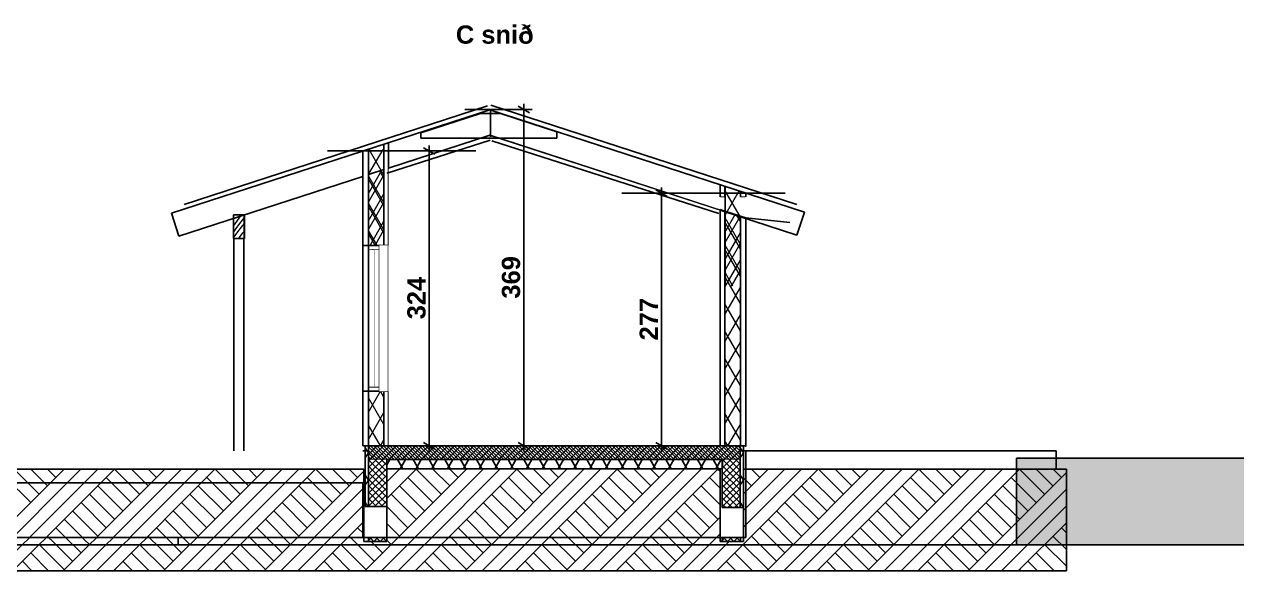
# Model space of a CAD drawing. Header units: millimetres. Extents: x -242231 to 419123, y -2399 to 525285.
# Drawn here: x -223271 to -209969, y 15049 to 21044 of the extents above; entities that cross this region are included whole.
import ezdxf

# ---------------------------------------------------------------- set-up
doc = ezdxf.new("R2010")
doc.units = ezdxf.units.MM
doc.set_wipeout_variables(frame=1)
doc.linetypes.add('Wipeout_Contour', pattern=[1000, 0, -1000])
for name, color, linetype in [('2D lines', 7, 'Continuous'), ('Dimensions', 7, 'Continuous'), ('Marker - Section', 7, 'Continuous'), ('Roof', 7, 'Continuous'), ('Slabs', 7, 'Continuous'), ('Text', 7, 'Continuous'), ('Walls', 7, 'Continuous')]:
    doc.layers.add(name, color=color, linetype=linetype)
doc.styles.add('GENERATED_STYLE_1', font='swissb.ttf')
pattern_1 = [(60, (-231140, 16418.1), (-129.9038, 75), []), (120, (-231140, 16418.1), (129.9038, 75), [])]

# ---------------------------------------------------------------- blocks, each defined once
blk = doc.blocks.new('*X306')
at = {"layer": 'Walls', "color": 1, "linetype": 'Continuous', "lineweight": 0}
for p, q in [((10164, 2519), (10175, 2534)), ((10228, 2500), (10252, 2534)), ((10164, 2410), (10182, 2436)), ((10164, 2341), (10203, 2396)), ((10182, 2436), (10228, 2500)), ((10203, 2396), (10248, 2458)), ((10213, 2347), (10253, 2400)), ((10248, 2458), (10284, 2507)), ((10253, 2400), (10284, 2440)), ((10164, 2279), (10174, 2294)), ((10174, 2294), (10213, 2347)), ((10222, 2274), (10239, 2298)), ((10239, 2298), (10268, 2337)), ((10268, 2337), (10284, 2357)), ((10282, 2274), (10284, 2277))]:
    blk.add_line(p, q, dxfattribs=at)

msp = doc.modelspace()

# ---------------------------------------------------------------- hatches: boundary and pattern name
at = {"layer": 'Marker - Section', "linetype": 'Continuous', "lineweight": 0}
msp.add_hatch(color=255, dxfattribs=at).paths.add_polyline_path([(-215414.058, 19154.774), (-215414.058, 19145.415), (-215356.73, 19145.415), (-215356.73, 19154.774)], flags=0)
at = {"layer": 'Slabs', "linetype": 'Continuous', "lineweight": 0}
h = msp.add_hatch(dxfattribs=at)
h.set_pattern_fill('GRID_5X5_DIAGONAL', color=1, style=0, pattern_type=2)
h.set_pattern_definition([(45, (-231140, 16418.1), (-35.35534, 35.35534), []), (135, (-231140, 16418.1), (35.35534, 35.35534), [])])
h.paths.add_polyline_path([(-215416.046, 16268.099), (-215416.046, 16418.099), (-219495.116, 16418.099), (-219495.116, 16268.099)], flags=0)

# ---------------------------------------------------------------- linework, layer by layer
at = {"layer": '2D lines', "linetype": 'Continuous'}
for p, q in [((-218438.986, 20108.078), (-217829.648, 20108.078)), ((-215414.736, 19150.821), (-215414.736, 19217.647)), ((-215354.736, 19150.821), (-215354.736, 19197.559))]:
    msp.add_line(p, q, dxfattribs=at)
at = {"layer": 'Dimensions', "linetype": 'Continuous'}
for p, q in [((-217697.605, 20108.078), (-217885.105, 20108.078)), ((-217728.855, 20071.994), (-217853.855, 20144.163)), ((-217791.355, 20108.078), (-217791.355, 20169.203))]:
    msp.add_line(p, q, dxfattribs=at)
at = {"layer": 'Marker - Section', "linetype": 'Continuous'}
for p, q in [((-218045.564, 20064.251), (-218266.845, 20064.251)), ((-217698.867, 19951.361), (-218045.564, 20064.251)), ((-211838.132, 15049.25), (-211838.132, 16164.015)), ((-226753.326, 15049.25), (-211838.132, 15049.25))]:
    msp.add_line(p, q, dxfattribs=at)
at = {"layer": 'Marker - Section', "color": 251, "linetype": 'Continuous', "lineweight": 25}
for p, q in [((-223107.608, 15889.128), (-223382.494, 16164.015)), ((-223015.684, 15981.052), (-223198.647, 16164.015)), ((-222923.76, 16072.976), (-223014.799, 16164.015)), ((-222004.521, 15889.128), (-222279.408, 16164.015)), ((-221912.597, 15981.052), (-222095.56, 16164.015)), ((-221820.674, 16072.976), (-221911.712, 16164.015)), ((-211984.819, 15981.052), (-212167.781, 16164.015)), ((-211892.895, 16072.976), (-211983.933, 16164.015)), ((-223199.532, 15797.204), (-223475.303, 16072.976)), ((-222188.369, 15705.28), (-222464.141, 15981.052)), ((-222096.445, 15797.204), (-222372.217, 16072.976)), ((-222280.293, 15613.356), (-222556.065, 15889.128)), ((-222372.217, 15521.433), (-222647.988, 15797.204)), ((-211838.132, 15466.67), (-211892.895, 15521.433)), ((-211838.132, 15098.975), (-212076.743, 15337.585)), ((-211838.132, 15282.822), (-211984.819, 15429.509)), ((-223003.121, 15049.25), (-223199.532, 15245.661)), ((-221900.034, 15049.25), (-222096.445, 15245.661)), ((-220796.948, 15049.25), (-220993.359, 15245.661)), ((-219693.861, 15049.25), (-219890.272, 15245.661)), ((-218590.775, 15049.25), (-218787.186, 15245.661)), ((-217487.688, 15049.25), (-217684.099, 15245.661)), ((-216384.601, 15049.25), (-216581.013, 15245.661)), ((-215281.515, 15049.25), (-215477.926, 15245.661)), ((-214178.428, 15049.25), (-214374.839, 15245.661)), ((-213075.342, 15049.25), (-213271.753, 15245.661)), ((-211972.255, 15049.25), (-212168.666, 15245.661)), ((-223186.968, 15049.25), (-223291.456, 15153.737)), ((-222267.73, 15049.25), (-222280.293, 15061.813)), ((-222083.882, 15049.25), (-222188.369, 15153.737)), ((-221164.643, 15049.25), (-221177.206, 15061.813)), ((-220980.795, 15049.25), (-221085.283, 15153.737)), ((-220061.557, 15049.25), (-220074.12, 15061.813)), ((-219877.709, 15049.25), (-219982.196, 15153.737)), ((-218958.47, 15049.25), (-218971.033, 15061.813)), ((-218774.622, 15049.25), (-218879.109, 15153.737)), ((-217855.384, 15049.25), (-217867.947, 15061.813)), ((-217671.536, 15049.25), (-217776.023, 15153.737)), ((-216752.297, 15049.25), (-216764.86, 15061.813)), ((-216568.449, 15049.25), (-216672.936, 15153.737)), ((-215649.21, 15049.25), (-215661.774, 15061.813)), ((-215465.363, 15049.25), (-215569.85, 15153.737)), ((-214546.124, 15049.25), (-214558.687, 15061.813)), ((-214362.276, 15049.25), (-214466.763, 15153.737)), ((-213443.037, 15049.25), (-213455.601, 15061.813)), ((-213259.19, 15049.25), (-213363.677, 15153.737)), ((-212339.951, 15049.25), (-212352.514, 15061.813)), ((-212156.103, 15049.25), (-212260.59, 15153.737))]:
    msp.add_line(p, q, dxfattribs=at)
at = {"layer": 'Roof', "linetype": 'Continuous'}
for p, q in [((-218164.584, 20104.994), (-218164.584, 20105.54)), ((-221573.096, 18719.417), (-221654.984, 18971.44)), ((-214794.435, 18731.335), (-214712.548, 18983.359))]:
    msp.add_line(p, q, dxfattribs=at)
at = {"layer": 'Slabs', "linetype": 'Continuous'}
for p, q in [((-219495.116, 16418.099), (-215416.046, 16418.099)), ((-219495.116, 16268.099), (-219495.116, 16418.099)), ((-215416.046, 16268.099), (-215416.046, 16418.099)), ((-211950.659, 16164.943), (-211950.659, 16364.943)), ((-219495.116, 16268.099), (-215416.046, 16268.099)), ((-212386.302, 16284.899), (-209271.487, 16284.899))]:
    msp.add_line(p, q, dxfattribs=at)
at = {"layer": 'Walls', "linetype": 'Continuous'}
for p, q in [((-219324.419, 18618.099), (-219324.419, 19450.056)), ((-219324.419, 18618.099), (-219324.419, 19450.056)), ((-219274.419, 18618.099), (-219274.419, 19466.302)), ((-220976.252, 18952.372), (-220856.252, 18952.372)), ((-219324.419, 18618.099), (-219274.419, 18618.099)), ((-219324.419, 16418.099), (-219324.419, 17018.099)), ((-219324.419, 17018.099), (-219274.419, 17018.099)), ((-219324.419, 16418.099), (-219324.419, 17018.099)), ((-219274.419, 16418.099), (-219274.419, 17018.099)), ((-219324.419, 16418.099), (-219274.419, 16418.099))]:
    msp.add_line(p, q, dxfattribs=at)

# ---------------------------------------------------------------- texts
at = {"layer": 'Text', "linetype": 'Continuous', "insert": (-218535.606, 21030.274), "char_height": 200, "attachment_point": 1, "style": 'GENERATED_STYLE_1'}
msp.add_mtext('C snið', dxfattribs=at)

# ---------------------------------------------------------------- wipeouts: each hides what was drawn before it
at = {"color": 254, "linetype": 'Wipeout_Contour', "lineweight": 0, "ltscale": 100003.235104}
msp.add_wipeout([(-221581.759, 15334.899), (-212386.302, 15334.899), (-212386.302, 16164.943), (-215354.697, 16164.943), (-215354.697, 15414.95), (-219555.166, 15414.95), (-221581.759, 15414.95)], dxfattribs=at).dxf.layer = 'Slabs'
at = {"color": 254, "linetype": 'Wipeout_Contour', "lineweight": 0, "ltscale": 47497.757047}
msp.add_wipeout([(-219554.419, 19375.325), (-219555.173, 19375.08), (-219555.173, 18618.099), (-219554.419, 18618.099)], dxfattribs=at).dxf.layer = 'Walls'
at = {"color": 254, "linetype": 'Wipeout_Contour', "lineweight": 0, "ltscale": 63811.510416}
msp.add_wipeout([(-215354.716, 18518.124), (-215354.713, 18913.381), (-215354.725, 18913.384), (-215354.725, 18518.124)], dxfattribs=at).dxf.layer = 'Walls'
at = {"color": 254, "linetype": 'Wipeout_Contour', "lineweight": 0, "ltscale": 41171.557123}
msp.add_wipeout([(-220973.226, 16364.95), (-220972.376, 16364.95), (-220972.376, 18692.372), (-220973.226, 18692.372)], dxfattribs=at).dxf.layer = 'Walls'

# ---------------------------------------------------------------- next in the draw order: hatches: boundary and pattern name
at = {"layer": 'Slabs', "linetype": 'Continuous', "lineweight": 0}
msp.add_hatch(color=255, dxfattribs=at).paths.add_polyline_path([(-212386.302, 15334.899), (-209271.487, 15334.899), (-209271.487, 16284.899), (-212386.302, 16284.899)], flags=0)
at = {"layer": 'Walls', "linetype": 'Continuous', "lineweight": 0}
h = msp.add_hatch(dxfattribs=at)
h.set_pattern_fill('BATT_INSULATION', color=1, style=0, pattern_type=2)
h.set_pattern_definition(pattern_1)
h.paths.add_polyline_path([(-219324.419, 19450.056), (-219494.419, 19394.82), (-219494.419, 18618.099), (-219324.419, 18618.099)], flags=0)

# ---------------------------------------------------------------- next in the draw order: linework, layer by layer
at = {"layer": '2D lines', "linetype": 'Continuous'}
for p, q in [((-219555.173, 19374.041), (-219555.173, 19653.756)), ((-219494.419, 19394.82), (-219494.419, 19667.755))]:
    msp.add_line(p, q, dxfattribs=at)
at = {"layer": 'Marker - Section', "color": 251, "linetype": 'Continuous', "lineweight": 25}
for p, q in [((-221373.618, 15049.25), (-220258.853, 16164.015)), ((-221189.77, 15049.25), (-220075.005, 16164.015)), ((-220901.435, 15889.128), (-221176.321, 16164.015)), ((-220809.511, 15981.052), (-220992.474, 16164.015)), ((-220717.587, 16072.976), (-220808.626, 16164.015)), ((-219798.348, 15889.128), (-220073.235, 16164.015)), ((-219706.424, 15981.052), (-219889.387, 16164.015)), ((-215122.794, 15049.25), (-214008.029, 16164.015)), ((-214938.946, 15049.25), (-213824.181, 16164.015)), ((-214755.098, 15049.25), (-213640.334, 16164.015)), ((-214571.251, 15049.25), (-213456.486, 16164.015)), ((-214282.916, 15889.128), (-214557.802, 16164.015)), ((-214190.992, 15981.052), (-214373.954, 16164.015)), ((-214099.068, 16072.976), (-214190.107, 16164.015)), ((-214019.707, 15049.25), (-212904.943, 16164.015)), ((-213835.859, 15049.25), (-212721.095, 16164.015)), ((-213652.012, 15049.25), (-212537.247, 16164.015)), ((-213468.164, 15049.25), (-212353.399, 16164.015)), ((-213179.829, 15889.128), (-213454.716, 16164.015)), ((-213087.905, 15981.052), (-213270.868, 16164.015)), ((-212995.981, 16072.976), (-213087.02, 16164.015)), ((-212916.621, 15049.25), (-211838.132, 16127.738)), ((-212076.743, 15889.128), (-212351.629, 16164.015)), ((-221085.283, 15705.28), (-221361.054, 15981.052)), ((-220993.359, 15797.204), (-221269.13, 16072.976)), ((-219982.196, 15705.28), (-220257.968, 15981.052)), ((-219890.272, 15797.204), (-220166.044, 16072.976)), ((-214466.763, 15705.28), (-214742.535, 15981.052)), ((-214374.839, 15797.204), (-214650.611, 16072.976)), ((-213363.677, 15705.28), (-213639.448, 15981.052)), ((-213271.753, 15797.204), (-213547.525, 16072.976)), ((-212260.59, 15705.28), (-212536.362, 15981.052)), ((-212168.666, 15797.204), (-212444.438, 16072.976)), ((-221177.206, 15613.356), (-221452.978, 15889.128)), ((-220074.12, 15613.356), (-220349.892, 15889.128)), ((-214558.687, 15613.356), (-214834.459, 15889.128)), ((-213455.601, 15613.356), (-213731.372, 15889.128)), ((-212732.773, 15049.25), (-211838.132, 15943.89)), ((-212352.514, 15613.356), (-212628.286, 15889.128)), ((-221269.13, 15521.433), (-221544.902, 15797.204)), ((-220257.968, 15429.509), (-220533.739, 15705.28)), ((-220166.044, 15521.433), (-220441.815, 15797.204)), ((-214742.535, 15429.509), (-215018.307, 15705.28)), ((-214650.611, 15521.433), (-214926.383, 15797.204)), ((-213639.448, 15429.509), (-213915.22, 15705.28)), ((-213547.525, 15521.433), (-213823.296, 15797.204)), ((-212536.362, 15429.509), (-212812.134, 15705.28)), ((-212444.438, 15521.433), (-212720.21, 15797.204)), ((-212548.925, 15049.25), (-211838.132, 15760.043)), ((-220349.892, 15337.585), (-220625.663, 15613.356)), ((-214834.459, 15337.585), (-215110.23, 15613.356)), ((-213731.372, 15337.585), (-214007.144, 15613.356)), ((-212628.286, 15337.585), (-212904.057, 15613.356)), ((-212365.077, 15049.25), (-211838.132, 15576.195)), ((-220441.815, 15245.661), (-220717.587, 15521.433)), ((-214926.383, 15245.661), (-215202.154, 15521.433)), ((-213823.296, 15245.661), (-214099.068, 15521.433)), ((-212720.21, 15245.661), (-212995.981, 15521.433)), ((-220625.663, 15061.813), (-220901.435, 15337.585)), ((-220533.739, 15153.737), (-220809.511, 15429.509)), ((-219522.577, 15061.813), (-219798.348, 15337.585)), ((-218419.49, 15061.813), (-218695.262, 15337.585)), ((-217316.404, 15061.813), (-217592.175, 15337.585)), ((-216213.317, 15061.813), (-216489.089, 15337.585)), ((-215110.23, 15061.813), (-215386.002, 15337.585)), ((-214007.144, 15061.813), (-214282.916, 15337.585)), ((-213915.22, 15153.737), (-214190.992, 15429.509)), ((-212904.057, 15061.813), (-213179.829, 15337.585)), ((-212812.134, 15153.737), (-213087.905, 15429.509))]:
    msp.add_line(p, q, dxfattribs=at)
at = {"layer": 'Marker - Section', "color": 1, "linetype": 'Continuous', "lineweight": 0}
for p, q in [((-219494.994, 15664.722), (-219484.206, 15675.51)), ((-219494.994, 15594.011), (-219413.495, 15675.51)), ((-219494.994, 15523.3), (-219342.785, 15675.51)), ((-219494.994, 15452.589), (-219294.542, 15653.042)), ((-219294.542, 15441.417), (-219494.994, 15641.87)), ((-219494.994, 15381.879), (-219294.542, 15582.331)), ((-219294.542, 15370.707), (-219494.994, 15571.159)), ((-219294.542, 15512.128), (-219457.924, 15675.51)), ((-219294.542, 15582.839), (-219387.213, 15675.51)), ((-219294.542, 15653.55), (-219316.502, 15675.51)), ((-215614.743, 15664.722), (-215603.955, 15675.51)), ((-215614.743, 15594.011), (-215533.244, 15675.51)), ((-215614.743, 15523.3), (-215462.533, 15675.51)), ((-215614.743, 15452.589), (-215414.291, 15653.042)), ((-215414.291, 15441.417), (-215614.743, 15641.87)), ((-215614.743, 15381.879), (-215414.291, 15582.331)), ((-215414.291, 15370.707), (-215614.743, 15571.159)), ((-215414.291, 15512.128), (-215577.672, 15675.51)), ((-215414.291, 15582.839), (-215506.962, 15675.51)), ((-215414.291, 15653.55), (-215436.251, 15675.51)), ((-219364.999, 15370.453), (-219494.994, 15500.448)), ((-219435.71, 15370.453), (-219294.542, 15511.62)), ((-219364.999, 15370.453), (-219294.542, 15440.91)), ((-215484.748, 15370.453), (-215614.743, 15500.448)), ((-215555.458, 15370.453), (-215414.291, 15511.62)), ((-215484.748, 15370.453), (-215414.291, 15440.91)), ((-219435.71, 15370.453), (-219494.994, 15429.738)), ((-215555.458, 15370.453), (-215614.743, 15429.738))]:
    msp.add_line(p, q, dxfattribs=at)
at = {"layer": 'Marker - Section', "linetype": 'Continuous'}
for p, q in [((-219494.994, 15675.51), (-219494.994, 15370.453)), ((-219294.542, 15675.51), (-219494.994, 15675.51)), ((-219294.542, 15370.453), (-219294.542, 15675.51)), ((-215614.743, 15675.51), (-215614.743, 15370.453)), ((-215414.291, 15675.51), (-215614.743, 15675.51)), ((-215414.291, 15370.453), (-215414.291, 15675.51)), ((-219494.994, 15370.453), (-219294.542, 15370.453)), ((-215614.743, 15370.453), (-215414.291, 15370.453))]:
    msp.add_line(p, q, dxfattribs=at)
at = {"layer": 'Slabs', "linetype": 'Continuous'}
for q in [(-212386.302, 16284.899), (-209271.487, 15334.899)]:
    msp.add_line((-212386.302, 15334.899), q, dxfattribs=at)
at = {"layer": 'Walls', "linetype": 'Continuous'}
for p, q in [((-219494.419, 19394.82), (-219324.419, 19450.056)), ((-219554.419, 18618.099), (-219554.419, 19375.325)), ((-219494.419, 18618.099), (-219494.419, 19394.82)), ((-219494.419, 18618.099), (-219494.419, 19394.82)), ((-220973.226, 16364.95), (-220973.226, 18692.372)), ((-219555.138, 18618.099), (-219554.419, 18618.099)), ((-219554.419, 18618.099), (-219494.419, 18618.099)), ((-219494.419, 18618.099), (-219324.419, 18618.099))]:
    msp.add_line(p, q, dxfattribs=at)

# ---------------------------------------------------------------- next in the draw order: wipeouts: each hides what was drawn before it
at = {"color": 254, "linetype": 'Wipeout_Contour', "lineweight": 0, "ltscale": 26516.703846}
msp.add_wipeout([(-227649.569, 15334.899), (-221581.759, 15334.899), (-221581.759, 15414.95), (-227649.569, 15414.95)], dxfattribs=at).dxf.layer = 'Slabs'
at = {"color": 254, "linetype": 'Wipeout_Contour', "lineweight": 0, "ltscale": 109521.910325}
msp.add_wipeout([(-215634.725, 19004.362), (-215637.262, 19005.186), (-215637.262, 16418.099), (-215354.722, 16418.099), (-215354.722, 16418.124), (-215634.714, 16418.124), (-215634.725, 16418.124)], dxfattribs=at).dxf.layer = 'Walls'
at = {"color": 254, "linetype": 'Wipeout_Contour', "lineweight": 0, "ltscale": 46371.861921}
msp.add_wipeout([(-219554.419, 17018.099), (-219555.173, 17018.099), (-219555.173, 16418.099), (-219554.419, 16418.099)], dxfattribs=at).dxf.layer = 'Walls'

# ---------------------------------------------------------------- next in the draw order: hatches: boundary and pattern name
at = {"layer": 'Walls', "linetype": 'Continuous', "lineweight": 0}
h = msp.add_hatch(dxfattribs=at)
h.set_pattern_fill('BATT_INSULATION', color=1, style=0, pattern_type=2)
h.set_pattern_definition(pattern_1)
h.paths.add_polyline_path([(-219324.419, 17018.099), (-219494.419, 17018.099), (-219494.419, 16418.099), (-219324.419, 16418.099)], flags=0)

# ---------------------------------------------------------------- next in the draw order: linework, layer by layer
at = {"layer": '2D lines', "linetype": 'Continuous'}
msp.add_line((-215354.736, 18918.928), (-214871.76, 18870.716), dxfattribs=at)
at = {"layer": 'Marker - Section', "color": 1, "linetype": 'Continuous', "lineweight": 0}
msp.add_line((-215510.803, 18170.869), (-215416.562, 18334.098), dxfattribs=at)
at = {"layer": 'Marker - Section', "color": 251, "linetype": 'Continuous', "lineweight": 25}
for p, q in [((-223947.486, 15049.25), (-222832.721, 16164.015)), ((-223763.638, 15049.25), (-222648.874, 16164.015)), ((-223579.791, 15049.25), (-222465.026, 16164.015)), ((-223395.943, 15049.25), (-222281.178, 16164.015)), ((-222844.4, 15049.25), (-221729.635, 16164.015)), ((-222660.552, 15049.25), (-221545.787, 16164.015)), ((-222476.704, 15049.25), (-221361.939, 16164.015)), ((-222292.856, 15049.25), (-221178.092, 16164.015)), ((-221741.313, 15049.25), (-220626.548, 16164.015)), ((-221557.465, 15049.25), (-220442.701, 16164.015)), ((-222464.141, 15429.509), (-222739.912, 15705.28)), ((-221361.054, 15429.509), (-221636.826, 15705.28)), ((-222556.065, 15337.585), (-222831.836, 15613.356)), ((-221452.978, 15337.585), (-221728.75, 15613.356)), ((-222647.988, 15245.661), (-222923.76, 15521.433)), ((-221544.902, 15245.661), (-221820.674, 15521.433)), ((-222831.836, 15061.813), (-223107.608, 15337.585)), ((-222739.912, 15153.737), (-223015.684, 15429.509)), ((-221728.75, 15061.813), (-222004.521, 15337.585)), ((-221636.826, 15153.737), (-221912.597, 15429.509))]:
    msp.add_line(p, q, dxfattribs=at)
at = {"layer": 'Slabs', "linetype": 'Continuous'}
for p, q in [((-227649.569, 15334.899), (-221581.759, 15334.899)), ((-221581.759, 15334.899), (-221581.759, 15414.95)), ((-221581.759, 15334.899), (-212386.302, 15334.899))]:
    msp.add_line(p, q, dxfattribs=at)
at = {"layer": 'Walls', "linetype": 'Continuous'}
for p, q in [((-215354.725, 18918.928), (-215414.725, 18938.424)), ((-215354.713, 18518.124), (-215354.713, 18913.381)), ((-219554.419, 17018.099), (-219555.138, 17018.099)), ((-219554.419, 17018.099), (-219494.419, 17018.099)), ((-219554.419, 16418.099), (-219554.419, 17018.099)), ((-219494.419, 17018.099), (-219324.419, 17018.099)), ((-219494.419, 16418.099), (-219494.419, 17018.099)), ((-219494.419, 16418.099), (-219494.419, 17018.099)), ((-219555.138, 16418.099), (-219555.173, 16418.099)), ((-219555.138, 16418.099), (-219554.419, 16418.099)), ((-219554.419, 16418.099), (-219494.419, 16418.099)), ((-219494.419, 16418.099), (-219324.419, 16418.099)), ((-215354.722, 16418.099), (-215416.046, 16418.099))]:
    msp.add_line(p, q, dxfattribs=at)
msp.add_point((-215354.713, 16418.099), dxfattribs=at)

# ---------------------------------------------------------------- next in the draw order: wipeouts: each hides what was drawn before it
at = {"color": 254, "linetype": 'Wipeout_Contour', "lineweight": 0, "ltscale": 64749.751295}
msp.add_wipeout([(-218164.584, 19826.909), (-219274.419, 19466.302), (-219274.419, 19464.261), (-218162.284, 19825.616), (-218164.584, 19826.363)], dxfattribs=at).dxf.layer = 'Walls'
at = {"color": 254, "linetype": 'Wipeout_Contour', "lineweight": 0, "ltscale": 41390.608996}
msp.add_wipeout([(-220972.376, 16364.95), (-220862.376, 16364.95), (-220862.376, 18692.372), (-220972.376, 18692.372)], dxfattribs=at).dxf.layer = 'Walls'
at = {"color": 254, "linetype": 'Wipeout_Contour', "lineweight": 0, "ltscale": 59229.487967}
msp.add_wipeout([(-219494.419, 18618.099), (-219494.8, 18618.099), (-219494.8, 18568.099), (-219494.763, 18568.099), (-219494.419, 18568.099)], dxfattribs=at).dxf.layer = 'Walls'

# ---------------------------------------------------------------- next in the draw order: linework, layer by layer
at = {"layer": 'Roof', "linetype": 'Continuous'}
msp.add_line((-221573.096, 18719.417), (-219554.419, 19375.325), dxfattribs=at)
at = {"layer": 'Walls', "linetype": 'Continuous'}
for p, q in [((-220976.252, 18692.372), (-220976.252, 18952.372)), ((-220856.252, 18692.372), (-220856.252, 18952.372)), ((-220856.177, 18692.372), (-220856.177, 18952.358)), ((-220976.252, 18692.372), (-220856.252, 18692.372)), ((-220972.376, 16364.95), (-220972.376, 18692.372)), ((-220862.376, 16364.95), (-220862.376, 18692.372)), ((-220856.252, 18692.372), (-220856.177, 18692.372))]:
    msp.add_line(p, q, dxfattribs=at)

# ---------------------------------------------------------------- next in the draw order: block references
at = {"layer": 'Walls'}
msp.add_blockref('*X306', (-231139.998, 16418.099), dxfattribs=at)

# ---------------------------------------------------------------- next in the draw order: wipeouts: each hides what was drawn before it
at = {"color": 254, "linetype": 'Wipeout_Contour', "lineweight": 0, "ltscale": 47288.94835}
msp.add_wipeout([(-219424.419, 17068.099), (-219424.419, 18568.099), (-219424.763, 18568.099), (-219424.763, 17068.099)], dxfattribs=at).dxf.layer = 'Walls'
at = {"color": 254, "linetype": 'Wipeout_Contour', "lineweight": 0, "ltscale": 58312.492336}
msp.add_wipeout([(-219494.763, 17068.099), (-219494.8, 17068.099), (-219494.8, 17018.099), (-219494.419, 17018.099), (-219494.419, 17068.099)], dxfattribs=at).dxf.layer = 'Walls'

# ---------------------------------------------------------------- next in the draw order: linework, layer by layer
at = {"layer": 'Walls', "color": 102, "linetype": 'Continuous', "lineweight": 20}
for p, q in [((-219374.419, 18568.099), (-219374.419, 18618.099)), ((-219374.419, 17018.099), (-219374.419, 17068.099))]:
    msp.add_line(p, q, dxfattribs=at)

# ---------------------------------------------------------------- next in the draw order: wipeouts: each hides what was drawn before it
at = {"color": 254, "linetype": 'Wipeout_Contour', "lineweight": 0, "ltscale": 47209.667959}
msp.add_wipeout([(-219444.419, 18568.099), (-219444.763, 18568.099), (-219444.763, 17068.099), (-219444.419, 17068.099)], dxfattribs=at).dxf.layer = 'Walls'

# ---------------------------------------------------------------- next in the draw order: linework, layer by layer
at = {"layer": 'Walls', "linetype": 'Continuous'}
for p, q in [((-219494.8, 18568.099), (-219494.8, 18618.099)), ((-219494.8, 18618.099), (-219494.419, 18618.099)), ((-219494.419, 18568.099), (-219494.763, 18568.099)), ((-219444.763, 17068.099), (-219444.763, 18568.099)), ((-219444.763, 18568.099), (-219444.419, 18568.099)), ((-219444.419, 17068.099), (-219444.419, 18568.099)), ((-219424.763, 17068.099), (-219424.763, 18568.099)), ((-219424.763, 18568.099), (-219424.419, 18568.099)), ((-219424.419, 18568.099), (-219424.419, 17068.099)), ((-219494.8, 17018.099), (-219494.8, 17068.099)), ((-219494.763, 17068.099), (-219494.419, 17068.099)), ((-219444.419, 17068.099), (-219444.763, 17068.099)), ((-219424.419, 17068.099), (-219424.763, 17068.099))]:
    msp.add_line(p, q, dxfattribs=at)
at = {"layer": 'Walls', "color": 102, "linetype": 'Continuous', "lineweight": 20}
for p, q in [((-219494.419, 18618.099), (-219374.419, 18618.099)), ((-219494.419, 18568.099), (-219494.419, 18618.099)), ((-219494.419, 18568.099), (-219374.419, 18568.099)), ((-219494.419, 17018.099), (-219494.419, 17068.099)), ((-219494.419, 17068.099), (-219374.419, 17068.099)), ((-219494.419, 17018.099), (-219374.419, 17018.099))]:
    msp.add_line(p, q, dxfattribs=at)
at = {"layer": 'Walls', "color": 33, "linetype": 'Continuous', "lineweight": 25}
for p, q in [((-219444.419, 17068.099), (-219444.419, 18568.099)), ((-219424.419, 18568.099), (-219424.419, 17068.099))]:
    msp.add_line(p, q, dxfattribs=at)

# ---------------------------------------------------------------- next in the draw order: wipeouts: each hides what was drawn before it
at = {"color": 254, "linetype": 'Wipeout_Contour', "lineweight": 0, "ltscale": 47385.724746}
msp.add_wipeout([(-219494.8, 18568.099), (-219494.8, 18618.099), (-219495.138, 18618.099), (-219495.138, 18568.099)], dxfattribs=at).dxf.layer = 'Walls'
at = {"color": 254, "linetype": 'Wipeout_Contour', "lineweight": 0, "ltscale": 46647.264327}
msp.add_wipeout([(-219495.138, 17068.099), (-219495.138, 17018.099), (-219494.8, 17018.099), (-219494.8, 17068.099)], dxfattribs=at).dxf.layer = 'Walls'

# ---------------------------------------------------------------- next in the draw order: wipeouts: each hides what was drawn before it
at = {"color": 254, "linetype": 'Wipeout_Contour', "lineweight": 0, "ltscale": 47009.1178}
msp.add_wipeout([(-219495.168, 18568.099), (-219495.205, 18568.099), (-219495.205, 17068.099), (-219495.168, 17068.099)], dxfattribs=at).dxf.layer = 'Walls'

# ---------------------------------------------------------------- next in the draw order: wipeouts: each hides what was drawn before it
at = {"color": 254, "linetype": 'Wipeout_Contour', "lineweight": 0, "ltscale": 47010.721438}
msp.add_wipeout([(-219494.8, 17068.099), (-219494.763, 17068.099), (-219494.763, 18568.099), (-219494.8, 18568.099)], dxfattribs=at).dxf.layer = 'Walls'

# ---------------------------------------------------------------- next in the draw order: wipeouts: each hides what was drawn before it
at = {"color": 254, "linetype": 'Wipeout_Contour', "lineweight": 0, "ltscale": 47249.307944}
msp.add_wipeout([(-219444.419, 17068.099), (-219424.763, 17068.099), (-219424.763, 18568.099), (-219444.419, 18568.099)], dxfattribs=at).dxf.layer = 'Walls'

# ---------------------------------------------------------------- next in the draw order: wipeouts: each hides what was drawn before it
at = {"color": 254, "linetype": 'Wipeout_Contour', "lineweight": 0, "ltscale": 47388.053534}
msp.add_wipeout([(-219424.419, 17068.099), (-219374.763, 17068.099), (-219374.763, 18568.099), (-219424.419, 18568.099)], dxfattribs=at).dxf.layer = 'Walls'

# ---------------------------------------------------------------- next in the draw order: linework, layer by layer
at = {"layer": 'Walls', "linetype": 'Continuous'}
msp.add_line((-219374.763, 18568.099), (-219374.763, 17068.099), dxfattribs=at)

# ---------------------------------------------------------------- next in the draw order: wipeouts: each hides what was drawn before it
at = {"color": 254, "linetype": 'Wipeout_Contour', "lineweight": 0, "ltscale": 47109.888988}
msp.add_wipeout([(-219494.763, 17068.099), (-219444.763, 17068.099), (-219444.763, 18568.099), (-219494.763, 18568.099)], dxfattribs=at).dxf.layer = 'Walls'

# ---------------------------------------------------------------- next in the draw order: linework, layer by layer
at = {"layer": 'Walls', "linetype": 'Continuous'}
for p, q in [((-219494.8, 18568.099), (-219495.138, 18568.099)), ((-219494.8, 17068.099), (-219494.8, 18568.099)), ((-219494.763, 18618.099), (-219494.763, 18568.099)), ((-219494.763, 18568.099), (-219494.763, 17068.099)), ((-219495.138, 17068.099), (-219494.8, 17068.099)), ((-219494.763, 17068.099), (-219494.763, 17018.099))]:
    msp.add_line(p, q, dxfattribs=at)

# ---------------------------------------------------------------- next in the draw order: wipeouts: each hides what was drawn before it
at = {"color": 254, "linetype": 'Wipeout_Contour', "lineweight": 0, "ltscale": 95186.669446}
msp.add_wipeout([(-219275.173, 18618.099), (-219374.419, 18618.099), (-219374.419, 18568.099), (-219374.763, 18568.099), (-219374.763, 17068.099), (-219374.419, 17068.099), (-219374.419, 17018.099), (-219275.173, 17018.099)], dxfattribs=at).dxf.layer = 'Walls'

# ---------------------------------------------------------------- next in the draw order: linework, layer by layer
at = {"layer": 'Walls', "linetype": 'Continuous'}
msp.add_line((-219275.173, 18618.099), (-219275.173, 17018.099), dxfattribs=at)

# ---------------------------------------------------------------- next in the draw order: wipeouts: each hides what was drawn before it
at = {"color": 254, "linetype": 'Wipeout_Contour', "lineweight": 0, "ltscale": 47009.979672}
msp.add_wipeout([(-219494.8, 18568.099), (-219495.138, 18568.099), (-219495.138, 17068.099), (-219494.8, 17068.099)], dxfattribs=at).dxf.layer = 'Walls'

# ---------------------------------------------------------------- next in the draw order: linework, layer by layer
at = {"layer": 'Marker - Section', "color": 1, "linetype": 'Continuous', "lineweight": 0}
msp.add_line((-219403.383, 18624.165), (-219489.636, 18773.56), dxfattribs=at)
at = {"layer": 'Walls', "linetype": 'Continuous'}
msp.add_line((-219555.173, 19375.08), (-219555.173, 16418.099), dxfattribs=at)

# ---------------------------------------------------------------- next in the draw order: wipeouts: each hides what was drawn before it
at = {"color": 254, "linetype": 'Wipeout_Contour', "lineweight": 0, "ltscale": 116651.279129}
msp.add_wipeout([(-219275.173, 18618.099), (-219275.173, 17018.099), (-219274.419, 17018.099), (-219274.419, 16418.099), (-215637.262, 16418.099), (-215637.262, 19005.186), (-218162.284, 19825.616), (-219274.419, 19464.261), (-219274.419, 18618.099)], dxfattribs=at).dxf.layer = 'Walls'

# ---------------------------------------------------------------- next in the draw order: hatches: boundary and pattern name
at = {"layer": 'Marker - Section', "linetype": 'Continuous', "lineweight": 0}
msp.add_hatch(color=255, dxfattribs=at).paths.add_polyline_path([(-215634.101, 19154.774), (-215634.101, 19145.415), (-215585.664, 19145.415), (-215585.664, 19154.774)], flags=0)

# ---------------------------------------------------------------- next in the draw order: linework, layer by layer
at = {"layer": '2D lines', "linetype": 'Continuous'}
for p, q in [((-218187.824, 20149.961), (-221517.685, 19065.152)), ((-218156.899, 20108.037), (-218156.899, 19809.792)), ((-218150.708, 20154.981), (-214795.695, 19065.616)), ((-219324.514, 19446.085), (-219324.514, 19722.09)), ((-218160.167, 19773.319), (-219292.813, 19410.045)), ((-219274.419, 19466.302), (-219274.419, 19736.041)), ((-218141.773, 19763.345), (-215649.23, 18967.016)), ((-219943.084, 19653.703), (-218317.406, 19653.703)), ((-215634.736, 19150.821), (-215634.736, 19288.533)), ((-214923.758, 19191.488), (-216714.977, 19191.488)), ((-215584.736, 19150.821), (-215584.736, 19270.036)), ((-215581.78, 18170.869), (-215581.78, 19252.328))]:
    msp.add_line(p, q, dxfattribs=at)
at = {"layer": 'Dimensions', "linetype": 'Continuous'}
for p, q in [((-218765.952, 19617.619), (-218890.952, 19689.788)), ((-218828.452, 19653.703), (-218828.452, 19714.828)), ((-218734.702, 19653.703), (-218922.202, 19653.703)), ((-216185.992, 19191.488), (-216373.492, 19191.488)), ((-216217.242, 19155.403), (-216342.242, 19227.572)), ((-216279.742, 19191.488), (-216279.742, 19252.613))]:
    msp.add_line(p, q, dxfattribs=at)
at = {"layer": 'Marker - Section', "linetype": 'Continuous'}
for p, q in [((-218266.845, 20064.251), (-218919.165, 19852.253)), ((-218919.165, 19852.253), (-218919.165, 19845.302)), ((-218919.165, 19845.302), (-218919.165, 19794.189)), ((-217427.965, 19863.02), (-217698.867, 19951.361)), ((-217428.428, 19794.189), (-217427.965, 19863.02)), ((-218919.165, 19794.189), (-217428.428, 19794.189))]:
    msp.add_line(p, q, dxfattribs=at)
at = {"layer": 'Marker - Section', "color": 1, "linetype": 'Continuous', "lineweight": 0}
for p, q in [((-219489.636, 19401.229), (-219333.916, 19670.943)), ((-219324.419, 19387.394), (-219488.126, 19670.943)), ((-219489.636, 19101.229), (-219324.419, 19387.394)), ((-219324.419, 19087.394), (-219489.636, 19373.56)), ((-215581.78, 18947.933), (-215426.06, 19217.647)), ((-215416.562, 18934.098), (-215580.27, 19217.647)), ((-219489.636, 18801.229), (-219324.419, 19087.394)), ((-219324.419, 18787.394), (-219489.636, 19073.56)), ((-215581.78, 18647.933), (-215416.562, 18934.098)), ((-215416.562, 18634.098), (-215581.78, 18920.264)), ((-219418.659, 18624.165), (-219324.419, 18787.394)), ((-215581.78, 18347.933), (-215416.562, 18634.098)), ((-215416.562, 18334.098), (-215581.78, 18620.264)), ((-215495.527, 18170.869), (-215581.78, 18320.264))]:
    msp.add_line(p, q, dxfattribs=at)
at = {"layer": 'Roof', "linetype": 'Continuous'}
for p, q in [((-221654.984, 18971.44), (-218164.584, 20105.54)), ((-214712.548, 18983.359), (-218164.584, 20104.994)), ((-219274.419, 19466.302), (-218164.584, 19826.909)), ((-218164.584, 19826.363), (-218164.584, 19826.909)), ((-214794.435, 18731.335), (-218164.584, 19826.363)), ((-219494.419, 19394.82), (-219324.419, 19450.056))]:
    msp.add_line(p, q, dxfattribs=at)
at = {"layer": 'Walls', "linetype": 'Continuous'}
for p, q in [((-218162.284, 19825.616), (-219274.419, 19464.261)), ((-215637.262, 19005.186), (-215637.262, 16418.099)), ((-215584.725, 18993.66), (-215634.725, 19009.906)), ((-215414.725, 18938.424), (-215584.725, 18993.66))]:
    msp.add_line(p, q, dxfattribs=at)

# ---------------------------------------------------------------- next in the draw order: texts
at = {"layer": 'Dimensions', "char_height": 200, "attachment_point": 1, "rotation": 90, "style": 'GENERATED_STYLE_1'}
for s, insert in [('{369}', (-218031.355, 18034.272)), ('{324}', (-219068.452, 17807.084)), ('{277}', (-216519.742, 17575.976))]:
    msp.add_mtext(s, dxfattribs=dict(at, insert=insert))

# ---------------------------------------------------------------- next in the draw order: wipeouts: each hides what was drawn before it
at = {"color": 254, "linetype": 'Wipeout_Contour', "lineweight": 0, "ltscale": 141128.828646}
msp.add_wipeout([(-219555.166, 15414.95), (-215354.697, 15414.95), (-215354.697, 16164.943), (-215354.73, 16164.943), (-215354.73, 16364.943), (-215416.046, 16364.95), (-215416.046, 16268.099), (-219495.116, 16268.099), (-219495.116, 16364.95), (-219555.166, 16364.95)], dxfattribs=at).dxf.layer = 'Slabs'

# ---------------------------------------------------------------- next in the draw order: hatches: boundary and pattern name
at = {"layer": 'Walls', "linetype": 'Continuous', "lineweight": 0}
h = msp.add_hatch(dxfattribs=at)
h.set_pattern_fill('BATT_INSULATION', color=1, style=0, pattern_type=2)
h.set_pattern_definition(pattern_1)
h.paths.add_polyline_path([(-215584.725, 16418.124), (-215414.725, 16418.124), (-215414.725, 18938.424), (-215584.725, 18993.66)], flags=0)

# ---------------------------------------------------------------- next in the draw order: linework, layer by layer
at = {"layer": 'Dimensions', "linetype": 'Continuous'}
for p, q in [((-217791.355, 16418.099), (-217791.355, 20108.078)), ((-218828.452, 16418.099), (-218828.452, 19653.703)), ((-216279.742, 16418.099), (-216279.742, 19191.488)), ((-218734.702, 16418.099), (-218922.202, 16418.099)), ((-218890.952, 16454.184), (-218765.952, 16382.015)), ((-218828.452, 16356.974), (-218828.452, 16418.099)), ((-217697.605, 16418.099), (-217885.105, 16418.099)), ((-217853.855, 16454.184), (-217728.855, 16382.015)), ((-217791.355, 16356.974), (-217791.355, 16418.099)), ((-216185.992, 16418.099), (-216373.492, 16418.099)), ((-216342.242, 16454.184), (-216217.242, 16382.015)), ((-216279.742, 16356.974), (-216279.742, 16418.099))]:
    msp.add_line(p, q, dxfattribs=at)
at = {"layer": 'Marker - Section', "linetype": 'Continuous'}
for p, q in [((-219530.553, 16418.099), (-219530.553, 15754.355)), ((-219495.248, 16418.099), (-219530.553, 16418.099)), ((-219495.248, 15754.355), (-219495.248, 16418.099)), ((-219495.162, 16418.099), (-219495.162, 16267.915)), ((-215416.046, 16418.099), (-219495.162, 16418.099)), ((-215416.046, 16267.915), (-215416.046, 16418.099)), ((-215416.046, 16418.099), (-215416.046, 15741.574)), ((-215380.741, 16418.099), (-215416.046, 16418.099)), ((-215380.741, 15741.574), (-215380.741, 16418.099)), ((-219495.162, 16267.915), (-219495.162, 15754.032)), ((-219294.731, 15754.032), (-219294.731, 16267.915)), ((-219294.731, 16267.915), (-215612.587, 16267.915)), ((-219294.731, 16267.915), (-219294.731, 16168.367)), ((-215611.75, 16267.915), (-219294.731, 16267.915)), ((-215612.587, 16267.915), (-215612.587, 15741.578)), ((-215611.75, 16168.367), (-215611.75, 16267.915)), ((-215416.046, 15741.578), (-215416.046, 16267.915)), ((-219546.089, 16164.015), (-226753.326, 16164.015)), ((-219546.089, 15370.453), (-219546.089, 16164.015)), ((-219294.731, 16168.367), (-215611.75, 16168.367)), ((-215637.118, 16168.531), (-219294.542, 16168.531)), ((-219294.542, 16168.531), (-219294.542, 15370.453)), ((-215637.118, 15370.521), (-215637.118, 16168.531)), ((-211838.132, 16164.015), (-215380.741, 16164.015)), ((-215380.741, 16164.015), (-215380.741, 15370.521)), ((-219530.553, 15754.355), (-219495.248, 15754.355)), ((-219495.162, 15754.032), (-219294.731, 15754.032)), ((-215612.587, 15741.578), (-215416.046, 15741.578)), ((-215416.046, 15741.574), (-215380.741, 15741.574)), ((-219294.542, 15370.453), (-219546.089, 15370.453)), ((-215380.741, 15370.521), (-215637.118, 15370.521))]:
    msp.add_line(p, q, dxfattribs=at)
at = {"layer": 'Marker - Section', "color": 1, "linetype": 'Continuous', "lineweight": 0}
for p, q in [((-219495.248, 16344.279), (-219530.553, 16405.429)), ((-219495.162, 16393.438), (-219470.502, 16418.099)), ((-219495.162, 16322.728), (-219399.791, 16418.099)), ((-219495.162, 16252.017), (-219329.08, 16418.099)), ((-219495.162, 16181.306), (-219258.37, 16418.099)), ((-219495.162, 16110.596), (-219187.659, 16418.099)), ((-219294.731, 16208.097), (-219495.162, 16408.528)), ((-219283.839, 16267.915), (-219434.023, 16418.099)), ((-219213.128, 16267.915), (-219363.312, 16418.099)), ((-219142.417, 16267.915), (-219292.602, 16418.099)), ((-219267.133, 16267.915), (-219116.948, 16418.099)), ((-219071.707, 16267.915), (-219221.891, 16418.099)), ((-219196.422, 16267.915), (-219046.238, 16418.099)), ((-219000.996, 16267.915), (-219151.18, 16418.099)), ((-219125.711, 16267.915), (-218975.527, 16418.099)), ((-218930.285, 16267.915), (-219080.47, 16418.099)), ((-219055.001, 16267.915), (-218904.816, 16418.099)), ((-218859.575, 16267.915), (-219009.759, 16418.099)), ((-218984.29, 16267.915), (-218834.106, 16418.099)), ((-218788.864, 16267.915), (-218939.048, 16418.099)), ((-218913.579, 16267.915), (-218763.395, 16418.099)), ((-218718.153, 16267.915), (-218868.338, 16418.099)), ((-218842.869, 16267.915), (-218692.684, 16418.099)), ((-218647.443, 16267.915), (-218797.627, 16418.099)), ((-218772.158, 16267.915), (-218621.974, 16418.099)), ((-218576.732, 16267.915), (-218726.916, 16418.099)), ((-218701.447, 16267.915), (-218551.263, 16418.099)), ((-218506.021, 16267.915), (-218656.206, 16418.099)), ((-218630.737, 16267.915), (-218480.552, 16418.099)), ((-218435.31, 16267.915), (-218585.495, 16418.099)), ((-218560.026, 16267.915), (-218409.841, 16418.099)), ((-218364.6, 16267.915), (-218514.784, 16418.099)), ((-218489.315, 16267.915), (-218339.131, 16418.099)), ((-218293.889, 16267.915), (-218444.074, 16418.099)), ((-218418.605, 16267.915), (-218268.42, 16418.099)), ((-218223.178, 16267.915), (-218373.363, 16418.099)), ((-218347.894, 16267.915), (-218197.709, 16418.099)), ((-218152.468, 16267.915), (-218302.652, 16418.099)), ((-218277.183, 16267.915), (-218126.999, 16418.099)), ((-218081.757, 16267.915), (-218231.942, 16418.099)), ((-218206.473, 16267.915), (-218056.288, 16418.099)), ((-218011.046, 16267.915), (-218161.231, 16418.099)), ((-218135.762, 16267.915), (-217985.577, 16418.099)), ((-217940.336, 16267.915), (-218090.52, 16418.099)), ((-218065.051, 16267.915), (-217914.867, 16418.099)), ((-217869.625, 16267.915), (-218019.81, 16418.099)), ((-217994.341, 16267.915), (-217844.156, 16418.099)), ((-217798.914, 16267.915), (-217949.099, 16418.099)), ((-217923.63, 16267.915), (-217773.445, 16418.099)), ((-217728.204, 16267.915), (-217878.388, 16418.099)), ((-217852.919, 16267.915), (-217702.735, 16418.099)), ((-217657.493, 16267.915), (-217807.677, 16418.099)), ((-217782.208, 16267.915), (-217632.024, 16418.099)), ((-217586.782, 16267.915), (-217736.967, 16418.099)), ((-217711.498, 16267.915), (-217561.313, 16418.099)), ((-217516.072, 16267.915), (-217666.256, 16418.099)), ((-217640.787, 16267.915), (-217490.603, 16418.099)), ((-217445.361, 16267.915), (-217595.545, 16418.099)), ((-217570.076, 16267.915), (-217419.892, 16418.099)), ((-217374.65, 16267.915), (-217524.835, 16418.099)), ((-217499.366, 16267.915), (-217349.181, 16418.099)), ((-217303.94, 16267.915), (-217454.124, 16418.099)), ((-217428.655, 16267.915), (-217278.471, 16418.099)), ((-217233.229, 16267.915), (-217383.413, 16418.099)), ((-217357.944, 16267.915), (-217207.76, 16418.099)), ((-217162.518, 16267.915), (-217312.703, 16418.099)), ((-217287.234, 16267.915), (-217137.049, 16418.099)), ((-217091.808, 16267.915), (-217241.992, 16418.099)), ((-217216.523, 16267.915), (-217066.339, 16418.099)), ((-217021.097, 16267.915), (-217171.281, 16418.099)), ((-217145.812, 16267.915), (-216995.628, 16418.099)), ((-216950.386, 16267.915), (-217100.571, 16418.099)), ((-217075.102, 16267.915), (-216924.917, 16418.099)), ((-216879.676, 16267.915), (-217029.86, 16418.099)), ((-217004.391, 16267.915), (-216854.207, 16418.099)), ((-216808.965, 16267.915), (-216959.149, 16418.099)), ((-216933.68, 16267.915), (-216783.496, 16418.099)), ((-216738.254, 16267.915), (-216888.439, 16418.099)), ((-216862.97, 16267.915), (-216712.785, 16418.099)), ((-216667.544, 16267.915), (-216817.728, 16418.099)), ((-216792.259, 16267.915), (-216642.075, 16418.099)), ((-216596.833, 16267.915), (-216747.017, 16418.099)), ((-216721.548, 16267.915), (-216571.364, 16418.099)), ((-216526.122, 16267.915), (-216676.307, 16418.099)), ((-216650.838, 16267.915), (-216500.653, 16418.099)), ((-216455.412, 16267.915), (-216605.596, 16418.099)), ((-216580.127, 16267.915), (-216429.943, 16418.099)), ((-216384.701, 16267.915), (-216534.885, 16418.099)), ((-216509.416, 16267.915), (-216359.232, 16418.099)), ((-216313.99, 16267.915), (-216464.175, 16418.099)), ((-216438.706, 16267.915), (-216288.521, 16418.099)), ((-216243.279, 16267.915), (-216393.464, 16418.099)), ((-216367.995, 16267.915), (-216217.81, 16418.099)), ((-216172.569, 16267.915), (-216322.753, 16418.099)), ((-216297.284, 16267.915), (-216147.1, 16418.099)), ((-216101.858, 16267.915), (-216252.043, 16418.099)), ((-216226.574, 16267.915), (-216076.389, 16418.099)), ((-216031.147, 16267.915), (-216181.332, 16418.099)), ((-216155.863, 16267.915), (-216005.678, 16418.099)), ((-215960.437, 16267.915), (-216110.621, 16418.099)), ((-216085.152, 16267.915), (-215934.968, 16418.099)), ((-215889.726, 16267.915), (-216039.911, 16418.099)), ((-216014.442, 16267.915), (-215864.257, 16418.099)), ((-215819.015, 16267.915), (-215969.2, 16418.099)), ((-215943.731, 16267.915), (-215793.546, 16418.099)), ((-215748.305, 16267.915), (-215898.489, 16418.099)), ((-215873.02, 16267.915), (-215722.836, 16418.099)), ((-215677.594, 16267.915), (-215827.778, 16418.099)), ((-215802.309, 16267.915), (-215652.125, 16418.099)), ((-215416.046, 16077.078), (-215757.068, 16418.099)), ((-215731.599, 16267.915), (-215581.414, 16418.099)), ((-215416.046, 16147.789), (-215686.357, 16418.099)), ((-215660.888, 16267.915), (-215510.704, 16418.099)), ((-215416.046, 16218.499), (-215615.646, 16418.099)), ((-215612.587, 16245.506), (-215439.993, 16418.099)), ((-215612.587, 16174.795), (-215416.046, 16371.335)), ((-215416.046, 16289.21), (-215544.936, 16418.099)), ((-215416.046, 16359.921), (-215474.225, 16418.099)), ((-215380.741, 16344.279), (-215416.046, 16405.429)), ((-219530.553, 16283.129), (-219495.248, 16344.279)), ((-219294.731, 16137.386), (-219495.162, 16337.817)), ((-219294.731, 16066.675), (-219495.162, 16267.107)), ((-219495.162, 16039.885), (-219294.731, 16240.316)), ((-215612.587, 16104.084), (-215416.046, 16300.624)), ((-215612.587, 16033.373), (-215416.046, 16229.914)), ((-215416.046, 16283.129), (-215380.741, 16344.279)), ((-219495.248, 16044.279), (-219530.553, 16105.429)), ((-219294.731, 15995.965), (-219495.162, 16196.396)), ((-219495.162, 15969.174), (-219294.731, 16169.606)), ((-219294.731, 15925.254), (-219495.162, 16125.685)), ((-219495.162, 15898.464), (-219294.731, 16098.895)), ((-215416.046, 16006.367), (-215612.587, 16202.907)), ((-215612.587, 15962.663), (-215416.046, 16159.203)), ((-215416.046, 15935.657), (-215612.587, 16132.197)), ((-215380.741, 16044.279), (-215416.046, 16105.429)), ((-219530.553, 15983.129), (-219495.248, 16044.279)), ((-219294.731, 15854.543), (-219495.162, 16054.975)), ((-219495.162, 15827.753), (-219294.731, 16028.184)), ((-219294.731, 15783.833), (-219495.162, 15984.264)), ((-215612.587, 15891.952), (-215416.046, 16088.492)), ((-215416.046, 15864.946), (-215612.587, 16061.486)), ((-215612.587, 15821.241), (-215416.046, 16017.782)), ((-215416.046, 15794.235), (-215612.587, 15990.775)), ((-215416.046, 15983.129), (-215380.741, 16044.279)), ((-219495.162, 15757.042), (-219294.731, 15957.474)), ((-219335.641, 15754.032), (-219495.162, 15913.553)), ((-219406.352, 15754.032), (-219495.162, 15842.843)), ((-219427.462, 15754.032), (-219294.731, 15886.763)), ((-215612.587, 15750.531), (-215416.046, 15947.071)), ((-215434.1, 15741.578), (-215612.587, 15920.065)), ((-215504.811, 15741.578), (-215612.587, 15849.354)), ((-215550.829, 15741.578), (-215416.046, 15876.36)), ((-219501.066, 15754.355), (-219530.553, 15805.429)), ((-219477.063, 15754.032), (-219495.162, 15772.132)), ((-219356.752, 15754.032), (-219294.731, 15816.052)), ((-215575.522, 15741.578), (-215612.587, 15778.643)), ((-215480.118, 15741.578), (-215416.046, 15805.65)), ((-215380.741, 15744.279), (-215416.046, 15805.429)), ((-215382.303, 15741.574), (-215380.741, 15744.279))]:
    msp.add_line(p, q, dxfattribs=at)
at = {"layer": 'Marker - Section', "color": 251, "linetype": 'Continuous', "lineweight": 25}
for p, q in [((-219294.731, 16210.64), (-219261.664, 16267.915)), ((-219118.366, 16168.367), (-219175.84, 16267.915)), ((-219145.933, 16168.367), (-219088.459, 16267.915)), ((-218945.161, 16168.367), (-219002.635, 16267.915)), ((-218972.728, 16168.367), (-218915.254, 16267.915)), ((-218771.956, 16168.367), (-218829.43, 16267.915)), ((-218799.522, 16168.367), (-218742.048, 16267.915)), ((-218598.751, 16168.367), (-218656.225, 16267.915)), ((-218626.317, 16168.367), (-218568.843, 16267.915)), ((-218425.546, 16168.367), (-218483.02, 16267.915)), ((-218453.112, 16168.367), (-218395.638, 16267.915)), ((-218252.341, 16168.367), (-218309.815, 16267.915)), ((-218279.907, 16168.367), (-218222.433, 16267.915)), ((-218079.136, 16168.367), (-218136.61, 16267.915)), ((-218106.702, 16168.367), (-218049.228, 16267.915)), ((-217905.931, 16168.367), (-217963.405, 16267.915)), ((-217933.497, 16168.367), (-217876.023, 16267.915)), ((-217732.726, 16168.367), (-217790.2, 16267.915)), ((-217760.292, 16168.367), (-217702.818, 16267.915)), ((-217559.521, 16168.367), (-217616.995, 16267.915)), ((-217587.087, 16168.367), (-217529.613, 16267.915)), ((-217386.316, 16168.367), (-217443.79, 16267.915)), ((-217413.882, 16168.367), (-217356.408, 16267.915)), ((-217213.111, 16168.367), (-217270.585, 16267.915)), ((-217240.677, 16168.367), (-217183.203, 16267.915)), ((-217039.906, 16168.367), (-217097.38, 16267.915)), ((-217067.472, 16168.367), (-217009.998, 16267.915)), ((-216866.7, 16168.367), (-216924.174, 16267.915)), ((-216894.267, 16168.367), (-216836.793, 16267.915)), ((-216693.495, 16168.367), (-216750.969, 16267.915)), ((-216721.061, 16168.367), (-216663.587, 16267.915)), ((-216520.29, 16168.367), (-216577.764, 16267.915)), ((-216547.856, 16168.367), (-216490.382, 16267.915)), ((-216347.085, 16168.367), (-216404.559, 16267.915)), ((-216374.651, 16168.367), (-216317.177, 16267.915)), ((-216173.88, 16168.367), (-216231.354, 16267.915)), ((-216201.446, 16168.367), (-216143.972, 16267.915)), ((-216000.675, 16168.367), (-216058.149, 16267.915)), ((-216028.241, 16168.367), (-215970.767, 16267.915)), ((-215827.47, 16168.367), (-215884.944, 16267.915)), ((-215855.036, 16168.367), (-215797.562, 16267.915)), ((-215654.265, 16168.367), (-215711.739, 16267.915)), ((-215681.831, 16168.367), (-215624.357, 16267.915)), ((-220638.226, 15049.25), (-219546.089, 16141.387)), ((-219614.501, 16072.976), (-219705.539, 16164.015)), ((-219535.14, 15049.25), (-218415.859, 16168.531)), ((-219351.292, 15049.25), (-218232.011, 16168.531)), ((-219291.572, 16168.367), (-219294.731, 16173.84)), ((-219294.542, 15841.391), (-218967.402, 16168.531)), ((-219294.542, 16025.239), (-219151.25, 16168.531)), ((-219167.444, 15049.25), (-218048.164, 16168.531)), ((-218983.597, 15049.25), (-217864.316, 16168.531)), ((-218695.262, 15889.128), (-218971.033, 16164.9)), ((-218603.338, 15981.052), (-218790.817, 16168.531)), ((-218511.414, 16072.976), (-218606.969, 16168.531)), ((-218432.053, 15049.25), (-217312.773, 16168.531)), ((-218419.49, 16164.9), (-218423.121, 16168.531)), ((-218248.206, 15049.25), (-217128.925, 16168.531)), ((-218064.358, 15049.25), (-216945.077, 16168.531)), ((-217880.51, 15049.25), (-216761.229, 16168.531)), ((-217592.175, 15889.128), (-217867.947, 16164.9)), ((-217500.251, 15981.052), (-217687.73, 16168.531)), ((-217408.327, 16072.976), (-217503.882, 16168.531)), ((-217328.967, 15049.25), (-216209.686, 16168.531)), ((-217316.404, 16164.9), (-217320.035, 16168.531)), ((-217145.119, 15049.25), (-216025.838, 16168.531)), ((-216961.271, 15049.25), (-215841.99, 16168.531)), ((-216777.424, 15049.25), (-215658.143, 16168.531)), ((-216489.089, 15889.128), (-216764.86, 16164.9)), ((-216397.165, 15981.052), (-216584.644, 16168.531)), ((-216305.241, 16072.976), (-216400.796, 16168.531)), ((-216213.317, 16164.9), (-216216.948, 16168.531)), ((-215674.337, 15049.25), (-214559.572, 16164.015)), ((-215637.118, 16140.244), (-215661.774, 16164.9)), ((-215380.741, 15894.389), (-215111.116, 16164.015)), ((-215380.741, 15526.693), (-214743.42, 16164.015)), ((-215380.741, 15710.541), (-214927.268, 16164.015)), ((-215202.154, 16072.976), (-215293.193, 16164.015)), ((-218879.109, 15705.28), (-219154.881, 15981.052)), ((-218787.186, 15797.204), (-219062.957, 16072.976)), ((-217776.023, 15705.28), (-218051.795, 15981.052)), ((-217684.099, 15797.204), (-217959.871, 16072.976)), ((-216672.936, 15705.28), (-216948.708, 15981.052)), ((-216581.013, 15797.204), (-216856.784, 16072.976)), ((-215637.118, 15772.548), (-215845.622, 15981.052)), ((-215637.118, 15956.396), (-215753.698, 16072.976)), ((-215294.078, 15981.052), (-215380.741, 16067.715)), ((-220454.379, 15049.25), (-219546.089, 15957.54)), ((-218971.033, 15613.356), (-219246.805, 15889.128)), ((-217867.947, 15613.356), (-218143.718, 15889.128)), ((-216764.86, 15613.356), (-217040.632, 15889.128)), ((-215661.774, 15613.356), (-215937.545, 15889.128)), ((-220270.531, 15049.25), (-219546.089, 15773.692)), ((-219062.957, 15521.433), (-219294.542, 15753.017)), ((-218051.795, 15429.509), (-218327.566, 15705.28)), ((-217959.871, 15521.433), (-218235.642, 15797.204)), ((-216948.708, 15429.509), (-217224.48, 15705.28)), ((-216856.784, 15521.433), (-217132.556, 15797.204)), ((-215845.622, 15429.509), (-216121.393, 15705.28)), ((-215753.698, 15521.433), (-216029.469, 15797.204)), ((-220086.683, 15049.25), (-219546.089, 15589.844)), ((-219154.881, 15429.509), (-219294.542, 15569.17)), ((-218143.718, 15337.585), (-218419.49, 15613.356)), ((-217040.632, 15337.585), (-217316.404, 15613.356)), ((-216225.88, 15049.25), (-215637.118, 15638.012)), ((-215937.545, 15337.585), (-216213.317, 15613.356)), ((-219546.089, 15453.021), (-219614.501, 15521.433)), ((-218235.642, 15245.661), (-218511.414, 15521.433)), ((-217132.556, 15245.661), (-217408.327, 15521.433)), ((-216029.469, 15245.661), (-216305.241, 15521.433)), ((-216042.033, 15049.25), (-215637.118, 15454.165)), ((-219430.653, 15153.737), (-219706.424, 15429.509)), ((-219338.729, 15245.661), (-219463.521, 15370.453)), ((-219246.805, 15337.585), (-219294.542, 15385.322)), ((-218327.566, 15153.737), (-218603.338, 15429.509)), ((-217224.48, 15153.737), (-217500.251, 15429.509)), ((-216121.393, 15153.737), (-216397.165, 15429.509)), ((-215858.185, 15049.25), (-215536.914, 15370.521)), ((-215018.307, 15153.737), (-215294.078, 15429.509))]:
    msp.add_line(p, q, dxfattribs=at)
at = {"layer": 'Slabs', "linetype": 'Continuous'}
for p, q in [((-219555.166, 16364.95), (-219495.116, 16364.95)), ((-215416.046, 16364.95), (-215354.73, 16364.95)), ((-215354.73, 16364.943), (-211950.659, 16364.943)), ((-215354.73, 16164.943), (-215354.73, 16364.943)), ((-215354.73, 16164.943), (-211950.659, 16164.943)), ((-215354.697, 15414.95), (-215354.697, 16164.943)), ((-227649.569, 16014.95), (-219555.173, 16014.95)), ((-219555.166, 15414.95), (-219555.173, 16014.95)), ((-227649.569, 15414.95), (-219555.166, 15414.95)), ((-219555.166, 15414.95), (-215354.697, 15414.95))]:
    msp.add_line(p, q, dxfattribs=at)
at = {"layer": 'Walls', "linetype": 'Continuous'}
for p, q in [((-215634.725, 16418.124), (-215634.725, 19009.906)), ((-215584.725, 16418.124), (-215584.725, 18993.66)), ((-215584.725, 16418.124), (-215584.725, 18993.66)), ((-215414.725, 16418.124), (-215414.725, 18938.424)), ((-215414.725, 16418.124), (-215414.725, 18938.424)), ((-215354.725, 16418.124), (-215354.725, 18918.928)), ((-215634.725, 16418.124), (-215584.725, 16418.124)), ((-215584.725, 16418.124), (-215414.725, 16418.124)), ((-215414.725, 16418.124), (-215354.725, 16418.124))]:
    msp.add_line(p, q, dxfattribs=at)

doc.saveas('drawing.dxf')
